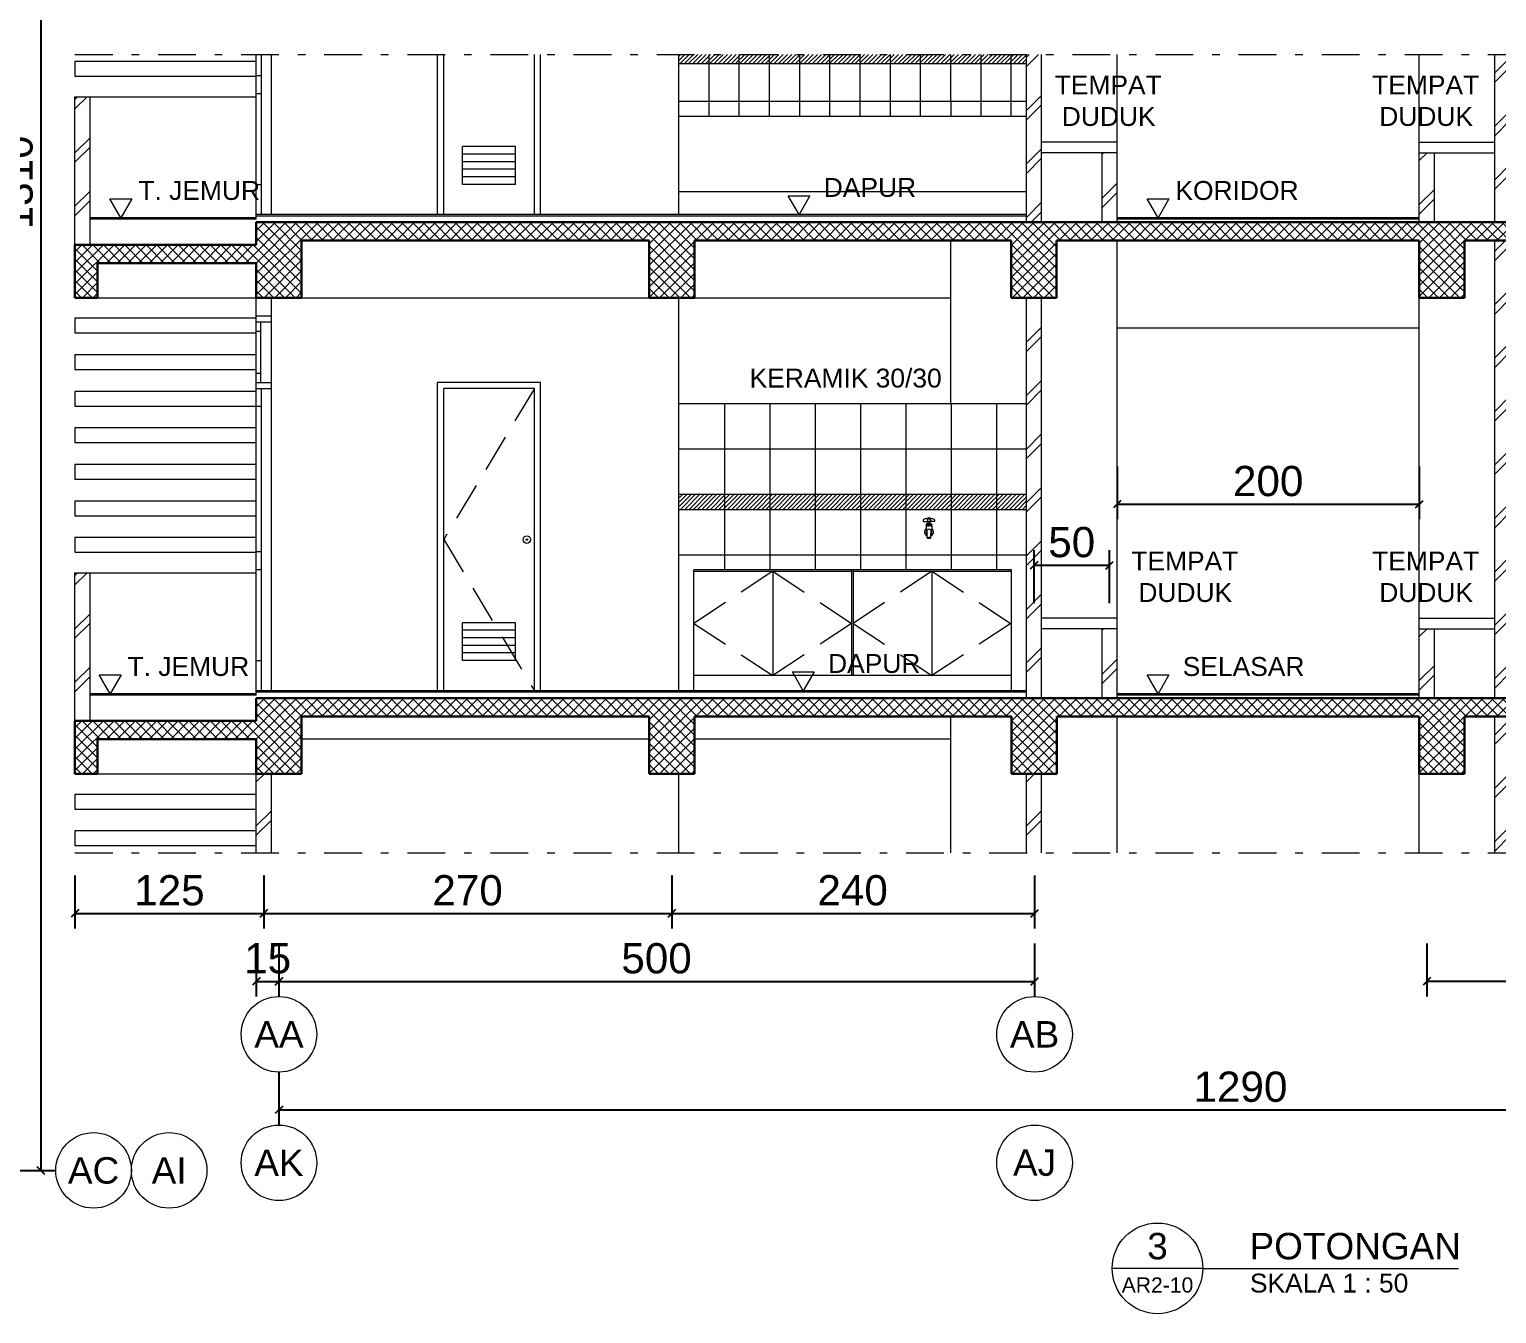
# Model space of a CAD drawing. Header units: millimetres. Extents: x -10 to 1564, y -8 to 383.
# Drawn here: x 8.04 to 27.46, y 42.35 to 59.35 of the extents above; entities that cross this region are included whole.
import ezdxf
from ezdxf.enums import TextEntityAlignment as Align

# ---------------------------------------------------------------- set-up
doc = ezdxf.new("R2010")
doc.units = ezdxf.units.MM
doc.header["$MEASUREMENT"] = 0
doc.linetypes.add('DASHDOT', pattern=[1, 0.5, -0.25, 0, -0.25])
doc.linetypes.add('HIDDEN', pattern=[0.375, 0.25, -0.125])
doc.layers.get('0').update_dxf_attribs({"lineweight": 5})
for name, color, linetype, lineweight in [('ars', 11, 'Continuous', 0), ('ars @ 1', 11, 'Continuous', 0), ('BLK', 1, 'Continuous', 30), ('KUSEN', 6, 'Continuous', 15), ('LAN', 7, 'Continuous', 9), ('not', 7, 'Continuous', 20), ('tem', 5, 'Continuous', 20), ('U', 6, 'Continuous', 20)]:
    doc.layers.add(name, color=color, linetype=linetype, lineweight=lineweight)
doc.styles.add('S', font='SIMPLEX', dxfattribs={"width": 1.1})
doc.styles.get("Standard").update_dxf_attribs({"font": 'arial.ttf'})
doc.dimstyles.new('SK-50', dxfattribs={"dimscale": 0, "dimtxt": 0.4, "dimasz": 0.1, "dimexe": 0.2, "dimexo": 0, "dimgap": 0.1, "dimtad": 1, "dimdec": 0, "dimlfac": 50, "dimzin": 0, "dimdsep": 46, "dimtxsty": 'Standard', "dimblk": 'OBLIQUE', "dimcen": 0.09, "dimclrd": 256, "dimclre": 256, "dimclrt": 256, "dimadec": 0, "dimazin": 0, "dimtfac": 1, "dimtdec": 0, "dimtofl": 0, "dimtmove": 0, "dimatfit": 3, "dimldrblk": 'OBLIQUE', "dimfxl": 0, "dimtolj": 1, "dimtzin": 0, "dimarcsym": 0})

# ---------------------------------------------------------------- blocks, each defined once
blk = doc.blocks.new('Ndtpd')
blk.add_line((0.747, 0), (-0.747, 0))
blk.add_circle((0, 0), 0.747)
at = {"color": 10, "style": 'S', "width": 1.1, "flags": 4}
blk.add_attdef('NO', text='', height=0.5, dxfattribs=at).set_placement((0, 0.148), align=Align.CENTER)
blk.add_attdef('NDTPD', (1.516, 0.148), '', height=0.5, dxfattribs=at)
at = {"color": 5, "style": 'S', "width": 1.1, "flags": 4}
blk.add_attdef('NOLBR', text='', height=0.3, dxfattribs=at).set_placement((0, -0.398), align=Align.CENTER)
blk.add_attdef('SKALA', (1.523, -0.398), '', height=0.3, dxfattribs=at)
blk = doc.blocks.new('_Oblique')
at = {"color": 0, "linetype": 'ByBlock', "lineweight": -2}
blk.add_line((-0.5, -0.5), (0.5, 0.5), dxfattribs=at)
blk = doc.blocks.new('*D166')
at = {"layer": 'Defpoints', "color": 0}
for p in [(11.341, 47.249), (21.341, 47.249), (21.341, 46.749)]:
    blk.add_point(p, dxfattribs=at)
at = {"layer": 'U', "lineweight": -2}
for p, q in [((11.341, 47.249), (11.341, 46.549)), ((21.341, 47.249), (21.341, 46.549)), ((11.341, 46.749), (21.341, 46.749))]:
    blk.add_line(p, q, dxfattribs=at)
at = {"layer": 'U', "lineweight": -2, "xscale": 0.1, "yscale": 0.1, "zscale": 0.1, "rotation": 180}
blk.add_blockref('_Oblique', (11.341, 46.749), dxfattribs=at)
at = {"layer": 'U', "lineweight": -2, "xscale": 0.1, "yscale": 0.1, "zscale": 0.1}
blk.add_blockref('_Oblique', (21.341, 46.749), dxfattribs=at)
at = {"layer": 'U', "insert": (16.338, 47.053), "char_height": 0.4, "attachment_point": 5}
blk.add_mtext('\\A1;500', dxfattribs=at)
blk = doc.blocks.new('*D167')
at = {"layer": 'Defpoints', "color": 0}
for p in [(16.541, 48.149), (21.341, 48.149), (21.341, 47.649)]:
    blk.add_point(p, dxfattribs=at)
at = {"layer": 'U', "lineweight": -2}
for p, q in [((16.541, 48.149), (16.541, 47.449)), ((21.341, 48.149), (21.341, 47.449)), ((16.541, 47.649), (21.341, 47.649))]:
    blk.add_line(p, q, dxfattribs=at)
at = {"layer": 'U', "lineweight": -2, "xscale": 0.1, "yscale": 0.1, "zscale": 0.1, "rotation": 180}
blk.add_blockref('_Oblique', (16.541, 47.649), dxfattribs=at)
at = {"layer": 'U', "lineweight": -2, "xscale": 0.1, "yscale": 0.1, "zscale": 0.1}
blk.add_blockref('_Oblique', (21.341, 47.649), dxfattribs=at)
at = {"layer": 'U', "insert": (18.933, 47.953), "char_height": 0.4, "attachment_point": 5}
blk.add_mtext('\\A1;240', dxfattribs=at)
blk = doc.blocks.new('*D168')
at = {"layer": 'Defpoints', "color": 0}
for p in [(22.333, 52.257), (21.334, 51.757), (22.333, 51.757)]:
    blk.add_point(p, dxfattribs=at)
at = {"layer": 'U', "lineweight": -2}
for p, q in [((21.334, 51.757), (21.334, 52.457)), ((22.333, 51.757), (22.333, 52.457)), ((21.334, 52.257), (22.333, 52.257))]:
    blk.add_line(p, q, dxfattribs=at)
at = {"layer": 'U', "lineweight": -2, "xscale": 0.1, "yscale": 0.1, "zscale": 0.1, "rotation": 180}
blk.add_blockref('_Oblique', (21.334, 52.257), dxfattribs=at)
at = {"layer": 'U', "lineweight": -2, "xscale": 0.1, "yscale": 0.1, "zscale": 0.1}
blk.add_blockref('_Oblique', (22.333, 52.257), dxfattribs=at)
at = {"layer": 'U', "insert": (21.833, 52.561), "char_height": 0.4, "attachment_point": 5}
blk.add_mtext('\\A1;50', dxfattribs=at)
blk = doc.blocks.new('*D169')
at = {"layer": 'Defpoints', "color": 0}
for p in [(11.141, 48.149), (16.541, 48.149), (16.541, 47.649)]:
    blk.add_point(p, dxfattribs=at)
at = {"layer": 'U', "lineweight": -2}
for p, q in [((11.141, 48.149), (11.141, 47.449)), ((16.541, 48.149), (16.541, 47.449)), ((11.141, 47.649), (16.541, 47.649))]:
    blk.add_line(p, q, dxfattribs=at)
at = {"layer": 'U', "lineweight": -2, "xscale": 0.1, "yscale": 0.1, "zscale": 0.1, "rotation": 180}
blk.add_blockref('_Oblique', (11.141, 47.649), dxfattribs=at)
at = {"layer": 'U', "lineweight": -2, "xscale": 0.1, "yscale": 0.1, "zscale": 0.1}
blk.add_blockref('_Oblique', (16.541, 47.649), dxfattribs=at)
at = {"layer": 'U', "insert": (13.837, 47.953), "char_height": 0.4, "attachment_point": 5}
blk.add_mtext('\\A1;270', dxfattribs=at)
blk = doc.blocks.new('*D170')
at = {"layer": 'Defpoints', "color": 0}
for p in [(8.641, 48.149), (11.141, 48.149), (11.141, 47.649)]:
    blk.add_point(p, dxfattribs=at)
at = {"layer": 'U', "lineweight": -2}
for p, q in [((8.641, 48.149), (8.641, 47.449)), ((11.141, 48.149), (11.141, 47.449)), ((8.641, 47.649), (11.141, 47.649))]:
    blk.add_line(p, q, dxfattribs=at)
at = {"layer": 'U', "lineweight": -2, "xscale": 0.1, "yscale": 0.1, "zscale": 0.1, "rotation": 180}
blk.add_blockref('_Oblique', (8.641, 47.649), dxfattribs=at)
at = {"layer": 'U', "lineweight": -2, "xscale": 0.1, "yscale": 0.1, "zscale": 0.1}
blk.add_blockref('_Oblique', (11.141, 47.649), dxfattribs=at)
at = {"layer": 'U', "insert": (9.891, 47.953), "char_height": 0.4, "attachment_point": 5}
blk.add_mtext('\\A1;125', dxfattribs=at)
blk = doc.blocks.new('*D171')
at = {"layer": 'Defpoints', "color": 0}
for p in [(11.041, 47.249), (11.341, 47.249), (11.341, 46.749)]:
    blk.add_point(p, dxfattribs=at)
at = {"layer": 'U', "lineweight": -2}
for p, q in [((11.041, 47.249), (11.041, 46.549)), ((11.341, 47.249), (11.341, 46.549)), ((11.041, 46.749), (11.341, 46.749))]:
    blk.add_line(p, q, dxfattribs=at)
at = {"layer": 'U', "lineweight": -2, "xscale": 0.1, "yscale": 0.1, "zscale": 0.1, "rotation": 180}
blk.add_blockref('_Oblique', (11.041, 46.749), dxfattribs=at)
at = {"layer": 'U', "lineweight": -2, "xscale": 0.1, "yscale": 0.1, "zscale": 0.1}
blk.add_blockref('_Oblique', (11.341, 46.749), dxfattribs=at)
at = {"layer": 'U', "insert": (11.191, 47.053), "char_height": 0.4, "attachment_point": 5}
blk.add_mtext('\\A1;15', dxfattribs=at)
blk = doc.blocks.new('PEIL')
blk.add_lwpolyline([(-0.188, 0.325), (0.188, 0.325), (0, 0)], close=True)
at = {"style": 'S', "width": 1.1, "flags": 4}
blk.add_attdef('CAT', (0.265, 0.036), '', height=0.2, dxfattribs=at)
blk = doc.blocks.new('*D208')
at = {"layer": 'Defpoints', "color": 0}
for p in [(26.533, 47.249), (37.533, 47.249), (26.533, 46.749)]:
    blk.add_point(p, dxfattribs=at)
at = {"layer": 'U', "lineweight": -2}
for p, q in [((26.533, 47.249), (26.533, 46.549)), ((37.533, 47.249), (37.533, 46.549)), ((37.533, 46.749), (26.533, 46.749))]:
    blk.add_line(p, q, dxfattribs=at)
at = {"layer": 'U', "lineweight": -2, "xscale": 0.1, "yscale": 0.1, "zscale": 0.1, "rotation": 180}
blk.add_blockref('_Oblique', (26.533, 46.749), dxfattribs=at)
at = {"layer": 'U', "lineweight": -2, "xscale": 0.1, "yscale": 0.1, "zscale": 0.1}
blk.add_blockref('_Oblique', (37.533, 46.749), dxfattribs=at)
at = {"layer": 'U', "insert": (32.033, 47.053), "char_height": 0.4, "attachment_point": 5}
blk.add_mtext('\\A1;550', dxfattribs=at)
blk = doc.blocks.new('NAV')
blk.add_circle((0, -0.4), 0.4)
at = {"style": 'S', "width": 0.75, "flags": 4}
blk.add_attdef('AV', text='', height=0.3, dxfattribs=at).set_placement((0, -0.4), align=Align.MIDDLE)
blk = doc.blocks.new('*D213')
at = {"layer": 'Defpoints', "color": 0}
for p in [(11.341, 45.549), (37.533, 45.549), (37.533, 45.049)]:
    blk.add_point(p, dxfattribs=at)
at = {"layer": 'U', "lineweight": -2}
for p, q in [((11.341, 45.549), (11.341, 44.849)), ((37.533, 45.549), (37.533, 44.849)), ((11.341, 45.049), (37.533, 45.049))]:
    blk.add_line(p, q, dxfattribs=at)
at = {"layer": 'U', "lineweight": -2, "xscale": 0.1, "yscale": 0.1, "zscale": 0.1, "rotation": 180}
blk.add_blockref('_Oblique', (11.341, 45.049), dxfattribs=at)
at = {"layer": 'U', "lineweight": -2, "xscale": 0.1, "yscale": 0.1, "zscale": 0.1}
blk.add_blockref('_Oblique', (37.533, 45.049), dxfattribs=at)
at = {"layer": 'U', "insert": (24.066, 45.353), "char_height": 0.4, "attachment_point": 5}
blk.add_mtext('\\A1;1290', dxfattribs=at)
blk = doc.blocks.new('*D214')
at = {"layer": 'Defpoints', "color": 0}
for p in [(7.687, 70.45), (7.687, 44.248), (8.187, 44.248)]:
    blk.add_point(p, dxfattribs=at)
at = {"layer": 'U', "lineweight": -2}
for p, q in [((7.687, 70.45), (8.387, 70.45)), ((8.187, 70.45), (8.187, 44.248)), ((7.687, 44.248), (8.387, 44.248))]:
    blk.add_line(p, q, dxfattribs=at)
at = {"layer": 'U', "lineweight": -2, "xscale": 0.1, "yscale": 0.1, "zscale": 0.1}
for p, rotation in [((8.187, 70.45), 90), ((8.187, 44.248), 270)]:
    blk.add_blockref('_Oblique', p, dxfattribs=dict(at, rotation=rotation))
at = {"layer": 'U', "insert": (7.883, 57.324), "char_height": 0.4, "attachment_point": 5, "rotation": 90}
blk.add_mtext('\\A1;1310', dxfattribs=at)
blk = doc.blocks.new('*D223')
at = {"layer": 'Defpoints', "color": 0}
for p in [(22.434, 53.565), (26.433, 53.565), (26.433, 53.065)]:
    blk.add_point(p, dxfattribs=at)
at = {"layer": 'U', "lineweight": -2}
for p, q in [((22.434, 53.565), (22.434, 52.865)), ((26.433, 53.565), (26.433, 52.865)), ((22.434, 53.065), (26.433, 53.065))]:
    blk.add_line(p, q, dxfattribs=at)
at = {"layer": 'U', "lineweight": -2, "xscale": 0.1, "yscale": 0.1, "zscale": 0.1, "rotation": 180}
blk.add_blockref('_Oblique', (22.434, 53.065), dxfattribs=at)
at = {"layer": 'U', "lineweight": -2, "xscale": 0.1, "yscale": 0.1, "zscale": 0.1}
blk.add_blockref('_Oblique', (26.433, 53.065), dxfattribs=at)
at = {"layer": 'U', "insert": (24.433, 53.369), "char_height": 0.4, "attachment_point": 5}
blk.add_mtext('\\A1;200', dxfattribs=at)
blk = doc.blocks.new('KRAN DPN')
for p, q in [((-0.0255, 0.044), (0, 0.044)), ((-0.012, 0.0236), (-0.012, 0.0058)), ((-0.012, 0.0236), (0, 0.0236)), ((-0.005, 0.0356), (-0.0116, 0.0311)), ((-0.0069, 0.0496), (-0.0069, 0.044)), ((-0.0068, 0.056), (-0.0068, 0.0577)), ((-0.005, 0.0356), (0, 0.0356)), ((-0.0044, 0.044), (-0.0044, 0.0357)), ((-0.0044, 0.0436), (-0.0044, 0.0357)), ((0, 0.0556), (-0.0009, 0.0556)), ((0, 0.0556), (0.0009, 0.0556)), ((0.0255, 0.044), (0, 0.044)), ((0.005, 0.0356), (0, 0.0356)), ((0.012, 0.0236), (0, 0.0236)), ((0.0044, 0.044), (0.0044, 0.0357)), ((0.005, 0.0356), (0.0116, 0.0311)), ((0.0068, 0.056), (0.0068, 0.0577)), ((0.0069, 0.0496), (0.0069, 0.044)), ((0.012, 0.0236), (0.012, 0.0058)), ((-0.0084, -0.0295), (-0.0084, -0.0107)), ((0.0084, -0.0295), (0.0084, -0.0107))]:
    blk.add_line(p, q)
for points in [[(-0.0093, 0.0249, -0.135076), (-0.01, 0.0251, -0.106889), (-0.0107, 0.0258, -0.081996), (-0.0112, 0.0268, -0.070252), (-0.0114, 0.0281, -0.070252), (-0.0112, 0.0295, -0.081996), (-0.0107, 0.0305, -0.106889), (-0.01, 0.0312, -0.135076), (-0.0093, 0.0314, -0.135076), (-0.0086, 0.0312, -0.106889), (-0.0078, 0.0305, -0.081996), (-0.0073, 0.0295, -0.070252), (-0.0071, 0.0281, -0.070252), (-0.0073, 0.0268, -0.081996), (-0.0078, 0.0258, -0.106889), (-0.0086, 0.0251, -0.135076)], [(0.0093, 0.0249, 0.135076), (0.01, 0.0251, 0.106889), (0.0107, 0.0258, 0.081996), (0.0112, 0.0268, 0.070252), (0.0114, 0.0281, 0.070252), (0.0112, 0.0295, 0.081996), (0.0107, 0.0305, 0.106889), (0.01, 0.0312, 0.135076), (0.0093, 0.0314, 0.135076), (0.0086, 0.0312, 0.106889), (0.0078, 0.0305, 0.081996), (0.0073, 0.0295, 0.070252), (0.0071, 0.0281, 0.070252), (0.0073, 0.0268, 0.081996), (0.0078, 0.0258, 0.106889), (0.0086, 0.0251, 0.135076)], [(-0.0084, -0.0295, 0.335448), (-0.0082, -0.0298, 0.039851), (-0.0059, -0.0302, 0.01707), (-0.0035, -0.0304, 0.012148), (0, -0.0305, 0.012148), (0.0035, -0.0304, 0.01707), (0.0059, -0.0302, 0.039851), (0.0082, -0.0298, 0.335448), (0.0084, -0.0295, 0.335448), (0.0082, -0.0293, 0.039851), (0.0059, -0.0288, 0.01707), (0.0035, -0.0286, 0.012148), (0, -0.0285, 0.012148), (-0.0035, -0.0286, 0.01707), (-0.0059, -0.0288, 0.039851), (-0.0082, -0.0293, 0.335448)]]:
    blk.add_lwpolyline(points, format="xyb", close=True)
for points in [[(0, 0.0252, -0.069918), (-0.002, 0.0255, -0.08174), (-0.0035, 0.0262, -0.106925), (-0.0045, 0.0273, -0.135638), (-0.0048, 0.0284, -0.135638), (-0.0045, 0.0295, -0.106925), (-0.0035, 0.0306, -0.08174), (-0.002, 0.0313, -0.069918), (0, 0.0316, -0.069918)], [(0, 0.0252, 0.069918), (0.002, 0.0255, 0.08174), (0.0035, 0.0262, 0.106925), (0.0045, 0.0273, 0.135638), (0.0048, 0.0284, 0.135638), (0.0045, 0.0295, 0.106925), (0.0035, 0.0306, 0.08174), (0.002, 0.0313, 0.069918), (0, 0.0316, 0.069918)]]:
    blk.add_lwpolyline(points, format="xyb")
for centre, radius, start, end in [((-0.0178, 0.0468), 0.0082, 86.02104, 200.2935), ((-0.0006, -0.0034), 0.0192, 126.52749, 246.031), ((-0.0014, -0.0518), 0.1079, 89.27318, 98.43662), ((-0.0086, 0.0266), 0.0054, 124.3, 175.21855), ((-0.0086, 0.0278), 0.0054, 188.1598, 231.4655), ((0.0126, -0.002), 0.0258, 162.54633, 215.45523), ((0.0072, -0.0035), 0.0172, 149.73554, 204.84769), ((0, 0), 0.00923, 33.98684, 146.01316), ((-0.0009, 0.0496), 0.006, 90, 180), ((0.0002, 0.0318), 0.0269, 90.41615, 105.0874), ((-0.0002, 0.0318), 0.0269, 74.9126, 89.58385), ((0.0014, -0.0518), 0.1079, 81.56338, 90.72682), ((0.0009, 0.0496), 0.006, 0, 90), ((-0.0072, -0.0035), 0.0172, 335.15231, 30.26446), ((0.0006, -0.0034), 0.0192, 293.969, 53.47251), ((-0.0126, -0.002), 0.0258, 324.54477, 17.45367), ((0.0086, 0.0266), 0.0054, 4.78145, 55.7), ((0.0086, 0.0278), 0.0054, 308.5345, 351.8402), ((0.0178, 0.0468), 0.0082, 339.7065, 93.97896)]:
    blk.add_arc(centre, radius, start, end)

msp = doc.modelspace()

# ---------------------------------------------------------------- hatches: boundary and pattern name
at = {"layer": 'ars', "linetype": 'ByBlock'}
h = msp.add_hatch(dxfattribs=at)
h.set_pattern_fill('_USER', color=256, scale=0.04, angle=45, pattern_type=0)
h.set_pattern_definition([(45, (-61.297312, 42.49696), (-0.028284271, 0.028284271), [])])
h.paths.add_polyline_path([(21.234, 59.017), (16.633, 59.017), (16.633, 58.897), (21.234, 58.897)])
at = {"layer": 'ars'}
h = msp.add_hatch(dxfattribs=at)
h.set_pattern_fill('_USER', color=256, scale=0.1, angle=45, double=1, pattern_type=0)
h.set_pattern_definition([(45, (-0.74128, 50.84065), (-0.07071068, 0.07071068), []), (135, (-0.74128, 50.84065), (-0.07071068, -0.07071068), [])])
h.paths.add_polyline_path([(11.041, 56.257), (11.041, 55.797), (11.641, 55.797), (11.641, 56.557), (16.241, 56.557), (16.241, 55.797), (16.841, 55.797), (16.841, 56.557), (21.034, 56.557), (21.034, 55.797), (21.634, 55.797), (21.634, 56.557), (26.433, 56.557), (26.433, 55.797), (27.033, 55.797), (27.033, 56.557), (32.033, 56.557), (32.033, 55.797), (32.633, 55.797), (32.633, 56.557), (37.233, 56.557), (37.233, 55.797), (37.833, 55.797), (37.833, 56.257), (39.933, 56.257), (39.933, 55.797), (40.233, 55.797), (40.233, 56.497), (37.833, 56.497), (37.833, 56.797), (11.041, 56.797), (11.041, 56.497), (8.641, 56.497), (8.641, 55.797), (8.941, 55.797), (8.941, 56.257)])
at = {"layer": 'ars', "linetype": 'ByBlock'}
h = msp.add_hatch(dxfattribs=at)
h.set_pattern_fill('_USER', color=256, scale=0.04, angle=45, pattern_type=0)
h.set_pattern_definition([(45, (-60.556034, 36.59696), (-0.028284271, 0.028284271), [])])
h.paths.add_polyline_path([(16.642, 52.997), (21.235, 52.997), (21.235, 53.197), (16.642, 53.197)])
at = {"layer": 'ars'}
h = msp.add_hatch(dxfattribs=at)
h.set_pattern_fill('_USER', color=256, scale=0.1, angle=45, double=1, pattern_type=0)
h.set_pattern_definition([(45, (-0.74128, 44.54065), (-0.07071068, 0.07071068), []), (135, (-0.74128, 44.54065), (-0.07071068, -0.07071068), [])])
h.paths.add_polyline_path([(11.041, 49.957), (11.041, 49.497), (11.641, 49.497), (11.641, 50.257), (16.241, 50.257), (16.241, 49.497), (16.841, 49.497), (16.841, 50.257), (21.034, 50.257), (21.034, 49.497), (21.634, 49.497), (21.634, 50.257), (26.433, 50.257), (26.433, 49.497), (27.033, 49.497), (27.033, 50.257), (32.033, 50.257), (32.033, 49.497), (32.633, 49.497), (32.633, 50.257), (37.233, 50.257), (37.233, 49.497), (37.833, 49.497), (37.833, 49.957), (39.933, 49.957), (39.933, 49.497), (40.233, 49.497), (40.233, 50.197), (37.833, 50.197), (37.833, 50.497), (11.041, 50.497), (11.041, 50.197), (8.641, 50.197), (8.641, 49.497), (8.941, 49.497), (8.941, 49.957)])
at = {"layer": 'ars @ 1'}
h = msp.add_hatch(dxfattribs=at)
h.set_pattern_fill('TEMBOK', color=256, scale=0.5, style=0, double=1)
h.set_pattern_definition([(45, (21.33366, 37.8691), (-0.353553, 0.353553), []), (45, (21.45866, 37.8691), (-0.353553, 0.353553), [])])
h.paths.add_polyline_path([(21.434, 56.797), (21.234, 56.797), (21.234, 59.017), (21.434, 59.017)])
h = msp.add_hatch(dxfattribs=at)
h.set_pattern_fill('TEMBOK', color=256, scale=0.5, style=0, double=1)
h.set_pattern_definition([(45, (22.08365, 37.8691), (-0.353553, 0.353553), []), (45, (22.20865, 37.8691), (-0.353553, 0.353553), [])])
h.paths.add_polyline_path([(27.432, 56.797), (27.632, 56.797), (27.632, 59.017), (27.432, 59.017)])
h = msp.add_hatch(dxfattribs=at)
h.set_pattern_fill('TEMBOK', color=256, scale=0.5, style=0, double=1)
h.set_pattern_definition([(45, (8.7414, 37.3094), (-0.353553, 0.353553), []), (45, (8.8664, 37.3094), (-0.353553, 0.353553), [])])
h.paths.add_polyline_path([(8.841, 56.497), (8.641, 56.497), (8.641, 58.457), (8.841, 58.457)])
h = msp.add_hatch(dxfattribs=at)
h.set_pattern_fill('TEMBOK', color=256, scale=0.5, style=0, double=1)
h.set_pattern_definition([(45, (22.33366, 36.7094), (-0.353553, 0.353553), []), (45, (22.45866, 36.7094), (-0.353553, 0.353553), [])])
h.paths.add_polyline_path([(22.434, 56.797), (22.234, 56.797), (22.234, 57.717), (22.434, 57.717)])
h = msp.add_hatch(dxfattribs=at)
h.set_pattern_fill('TEMBOK', color=256, scale=0.5, style=0, double=1)
h.set_pattern_definition([(45, (23.0827, 36.7094), (-0.353553, 0.353553), []), (45, (23.2077, 36.7094), (-0.353553, 0.353553), [])])
h.paths.add_polyline_path([(26.433, 56.797), (26.633, 56.797), (26.633, 57.717), (26.433, 57.717)])
h = msp.add_hatch(dxfattribs=at)
h.set_pattern_fill('TEMBOK', color=256, scale=0.5, style=0, double=1)
h.set_pattern_definition([(45, (22.08365, 35.5094), (-0.353553, 0.353553), []), (45, (22.20865, 35.5094), (-0.353553, 0.353553), [])])
h.paths.add_polyline_path([(27.432, 50.497), (27.632, 50.497), (27.632, 56.557), (27.432, 56.557)])
h = msp.add_hatch(dxfattribs=at)
h.set_pattern_fill('TEMBOK', color=256, scale=0.5, style=0, double=1)
h.set_pattern_definition([(45, (21.33366, 35.5094), (-0.353553, 0.353553), []), (45, (21.45866, 35.5094), (-0.353553, 0.353553), [])])
h.paths.add_polyline_path([(21.434, 55.797), (21.234, 55.797), (21.234, 50.497), (21.434, 50.497)])
h = msp.add_hatch(dxfattribs=at)
h.set_pattern_fill('TEMBOK', color=256, scale=0.5, style=0, double=1)
h.set_pattern_definition([(45, (8.7414, 31.0094), (-0.353553, 0.353553), []), (45, (8.8664, 31.0094), (-0.353553, 0.353553), [])])
h.paths.add_polyline_path([(8.841, 50.197), (8.641, 50.197), (8.641, 52.157), (8.841, 52.157)])
h = msp.add_hatch(dxfattribs=at)
h.set_pattern_fill('TEMBOK', color=256, scale=0.5, style=0, double=1)
h.set_pattern_definition([(45, (22.33366, 30.4094), (-0.353553, 0.353553), []), (45, (22.45866, 30.4094), (-0.353553, 0.353553), [])])
h.paths.add_polyline_path([(22.434, 50.497), (22.234, 50.497), (22.234, 51.417), (22.434, 51.417)])
h = msp.add_hatch(dxfattribs=at)
h.set_pattern_fill('TEMBOK', color=256, scale=0.5, style=0, double=1)
h.set_pattern_definition([(45, (23.0827, 30.4094), (-0.353553, 0.353553), []), (45, (23.2077, 30.4094), (-0.353553, 0.353553), [])])
h.paths.add_polyline_path([(26.433, 50.497), (26.633, 50.497), (26.633, 51.417), (26.433, 51.417)])
h = msp.add_hatch(dxfattribs=at)
h.set_pattern_fill('TEMBOK', color=256, scale=0.5, style=0, double=1)
h.set_pattern_definition([(45, (22.08365, 29.1094), (-0.353553, 0.353553), []), (45, (22.20865, 29.1094), (-0.353553, 0.353553), [])])
h.paths.add_polyline_path([(27.432, 48.449), (27.632, 48.449), (27.632, 50.257), (27.432, 50.257)])
h = msp.add_hatch(dxfattribs=at)
h.set_pattern_fill('TEMBOK', color=256, scale=0.5, style=0, double=1)
h.set_pattern_definition([(45, (11.1414, 29.1094), (-0.353553, 0.353553), []), (45, (11.2664, 29.1094), (-0.353553, 0.353553), [])])
h.paths.add_polyline_path([(11.241, 49.497), (11.041, 49.497), (11.041, 48.449), (11.241, 48.449)])
h = msp.add_hatch(dxfattribs=at)
h.set_pattern_fill('TEMBOK', color=256, scale=0.5, style=0, double=1)
h.set_pattern_definition([(45, (21.33366, 29.1094), (-0.353553, 0.353553), []), (45, (21.45866, 29.1094), (-0.353553, 0.353553), [])])
h.paths.add_polyline_path([(21.434, 49.497), (21.234, 49.497), (21.234, 48.449), (21.434, 48.449)])

# ---------------------------------------------------------------- linework, layer by layer
at = {"layer": 'ars'}
for p, q in [((16.633, 58.897), (21.234, 58.897)), ((17.033, 58.197), (17.033, 59.017)), ((17.433, 58.197), (17.433, 59.017)), ((17.833, 58.197), (17.833, 59.017)), ((18.233, 58.197), (18.233, 59.017)), ((18.633, 58.197), (18.633, 59.017)), ((19.033, 58.197), (19.033, 59.017)), ((19.433, 58.197), (19.433, 59.017)), ((19.833, 58.197), (19.833, 59.017)), ((20.633, 58.197), (20.633, 59.017)), ((21.033, 58.197), (21.033, 59.017)), ((20.233, 58.397), (20.233, 58.197)), ((14.471, 57.797), (13.771, 57.797)), ((13.771, 57.297), (13.771, 57.797)), ((14.471, 57.697), (13.771, 57.697)), ((14.471, 57.297), (14.471, 57.797)), ((14.471, 57.597), (13.771, 57.597)), ((14.471, 57.497), (13.771, 57.497)), ((14.471, 57.397), (13.771, 57.397)), ((14.471, 57.297), (13.771, 57.297)), ((16.642, 54.397), (21.235, 54.397)), ((17.242, 52.197), (17.242, 54.397)), ((17.842, 52.197), (17.842, 54.397)), ((18.442, 52.197), (18.442, 54.397)), ((19.042, 52.197), (19.042, 54.397)), ((19.642, 52.197), (19.642, 54.397)), ((20.242, 52.197), (20.242, 54.397)), ((20.842, 52.197), (20.842, 54.397)), ((16.642, 53.797), (21.235, 53.797)), ((16.642, 53.197), (21.235, 53.197)), ((16.642, 52.997), (21.235, 52.997)), ((14.471, 51.497), (13.771, 51.497)), ((13.771, 50.997), (13.771, 51.497)), ((14.471, 50.997), (14.471, 51.497)), ((14.471, 51.397), (13.771, 51.397)), ((14.471, 51.297), (13.771, 51.297)), ((14.471, 51.197), (13.771, 51.197)), ((14.471, 51.097), (13.771, 51.097)), ((14.471, 50.997), (13.771, 50.997))]:
    msp.add_line(p, q, dxfattribs=at)
at = {"layer": 'ars', "linetype": 'HIDDEN', "ltscale": 2}
for p, q in [((14.721, 54.597), (13.521, 52.597)), ((13.521, 52.597), (14.721, 50.597)), ((17.876, 52.177), (16.833, 51.487)), ((17.876, 52.177), (18.919, 51.487)), ((19.982, 52.177), (18.939, 51.487)), ((19.982, 52.177), (21.025, 51.487)), ((16.833, 51.487), (17.876, 50.797)), ((18.919, 51.487), (17.876, 50.797)), ((18.939, 51.487), (19.982, 50.797)), ((21.025, 51.487), (19.982, 50.797))]:
    msp.add_line(p, q, dxfattribs=at)
at = {"layer": 'ars', "linetype": 'ByBlock'}
for points in [[(11.041, 58.923), (8.641, 58.923), (8.641, 58.729), (11.041, 58.729)], [(11.041, 55.525), (8.641, 55.525), (8.641, 55.331), (11.041, 55.331)], [(11.041, 55.041), (8.641, 55.041), (8.641, 54.848), (11.041, 54.848)], [(11.041, 54.558), (8.641, 54.558), (8.641, 54.364), (11.041, 54.364)], [(11.041, 54.074), (8.641, 54.074), (8.641, 53.88), (11.041, 53.88)], [(11.041, 53.59), (8.641, 53.59), (8.641, 53.396), (11.041, 53.396)], [(11.041, 53.106), (8.641, 53.106), (8.641, 52.913), (11.041, 52.913)], [(11.041, 52.623), (8.641, 52.623), (8.641, 52.429), (11.041, 52.429)], [(11.041, 49.225), (8.641, 49.225), (8.641, 49.031), (11.041, 49.031)], [(11.041, 48.741), (8.641, 48.741), (8.641, 48.548), (11.041, 48.548)]]:
    msp.add_lwpolyline(points, dxfattribs=at)
at = {"layer": 'BLK'}
for p, q in [((11.041, 56.797), (37.833, 56.797)), ((11.041, 56.497), (11.041, 56.797)), ((16.241, 56.557), (11.641, 56.557)), ((11.641, 56.557), (11.641, 55.797)), ((16.241, 55.797), (16.241, 56.557)), ((21.033, 56.557), (16.841, 56.557)), ((16.841, 56.557), (16.841, 55.797)), ((21.033, 55.797), (21.033, 56.557)), ((26.433, 56.557), (21.633, 56.557)), ((21.633, 56.557), (21.633, 55.797)), ((26.433, 56.557), (26.433, 55.797)), ((27.033, 55.797), (27.033, 56.557)), ((27.033, 56.557), (32.033, 56.557)), ((8.641, 55.797), (8.641, 56.497)), ((11.041, 56.497), (8.641, 56.497)), ((8.941, 55.797), (8.941, 56.257)), ((11.041, 56.257), (8.941, 56.257)), ((11.041, 55.797), (11.041, 56.257)), ((8.941, 55.797), (8.641, 55.797)), ((8.941, 55.797), (8.641, 55.797)), ((11.641, 55.797), (11.041, 55.797)), ((16.841, 55.797), (16.241, 55.797)), ((21.633, 55.797), (21.033, 55.797)), ((26.433, 55.797), (27.033, 55.797)), ((11.041, 50.497), (37.833, 50.497)), ((11.041, 50.197), (11.041, 50.497)), ((8.641, 49.497), (8.641, 50.197)), ((11.041, 50.197), (8.641, 50.197)), ((11.641, 50.257), (11.641, 49.497)), ((16.241, 50.257), (11.641, 50.257)), ((16.241, 49.497), (16.241, 50.257)), ((21.034, 50.257), (16.841, 50.257)), ((16.841, 50.257), (16.841, 49.497)), ((21.034, 49.497), (21.034, 50.257)), ((26.433, 50.257), (21.634, 50.257)), ((21.634, 50.257), (21.634, 49.497)), ((26.433, 50.257), (26.433, 49.497)), ((27.033, 49.497), (27.033, 50.257)), ((27.033, 50.257), (32.033, 50.257)), ((8.941, 49.497), (8.941, 49.957)), ((11.041, 49.957), (8.941, 49.957)), ((11.041, 49.497), (11.041, 49.957)), ((8.941, 49.497), (8.641, 49.497)), ((11.641, 49.497), (11.041, 49.497)), ((16.841, 49.497), (16.241, 49.497)), ((21.634, 49.497), (21.034, 49.497)), ((26.433, 49.497), (27.033, 49.497))]:
    msp.add_line(p, q, dxfattribs=at)
at = {"layer": 'KUSEN'}
for p, q in [((11.041, 56.897), (11.041, 59.017)), ((11.111, 56.897), (11.111, 59.017)), ((11.241, 56.897), (11.241, 59.017)), ((13.441, 56.897), (13.441, 59.017)), ((13.521, 56.897), (13.521, 59.017)), ((14.721, 56.897), (14.721, 59.017)), ((14.801, 56.897), (14.801, 59.017)), ((11.041, 58.737), (11.111, 58.737)), ((11.111, 58.497), (11.041, 58.497)), ((11.041, 57.297), (11.111, 57.297)), ((11.041, 55.557), (11.241, 55.557)), ((11.041, 50.597), (11.041, 55.557)), ((11.241, 50.597), (11.241, 55.557)), ((11.041, 55.477), (11.241, 55.477)), ((11.041, 55.357), (11.101, 55.357)), ((11.101, 54.677), (11.101, 55.477)), ((11.041, 54.797), (11.101, 54.797)), ((11.041, 54.677), (11.241, 54.677)), ((11.041, 54.597), (11.241, 54.597)), ((11.111, 50.597), (11.111, 54.597)), ((13.441, 50.597), (13.441, 54.677)), ((14.801, 54.677), (13.441, 54.677)), ((13.521, 50.597), (13.521, 54.597)), ((14.721, 54.597), (13.521, 54.597)), ((14.721, 50.597), (14.721, 54.597)), ((14.801, 50.597), (14.801, 54.677)), ((11.111, 54.357), (11.041, 54.357)), ((11.041, 52.437), (11.111, 52.437)), ((11.111, 52.197), (11.041, 52.197)), ((11.041, 50.997), (11.111, 50.997))]:
    msp.add_line(p, q, dxfattribs=at)
at = {"layer": 'LAN'}
for p, q in [((22.434, 57.857), (22.434, 59.017)), ((26.433, 57.857), (26.433, 59.017)), ((8.841, 58.457), (11.041, 58.457)), ((16.633, 58.397), (21.234, 58.397)), ((21.234, 58.197), (16.633, 58.197)), ((21.234, 57.197), (16.633, 57.197)), ((11.041, 56.857), (8.841, 56.857)), ((11.041, 56.837), (8.841, 56.837)), ((11.041, 56.837), (11.041, 56.897)), ((21.234, 56.897), (11.041, 56.897)), ((21.234, 56.877), (11.041, 56.877)), ((26.433, 56.857), (22.434, 56.857)), ((26.433, 56.837), (22.434, 56.837)), ((22.434, 51.557), (22.434, 56.557)), ((8.941, 55.797), (11.041, 55.797)), ((26.433, 51.557), (26.433, 55.797)), ((8.841, 52.157), (11.041, 52.157)), ((16.833, 52.177), (18.919, 52.177)), ((17.876, 52.177), (17.876, 50.797)), ((18.919, 52.197), (18.919, 50.797)), ((18.939, 52.197), (18.939, 50.797)), ((18.948, 52.177), (21.034, 52.177)), ((19.982, 52.177), (19.982, 50.797)), ((21.034, 50.797), (16.833, 50.797)), ((11.041, 50.557), (8.841, 50.557)), ((11.041, 50.537), (8.841, 50.537)), ((21.234, 50.597), (11.041, 50.597)), ((11.041, 50.537), (11.041, 50.597)), ((21.234, 50.577), (11.041, 50.577)), ((26.433, 50.557), (22.434, 50.557)), ((26.433, 50.537), (22.434, 50.537)), ((22.433, 48.449), (22.433, 50.257)), ((8.941, 49.497), (11.041, 49.497)), ((26.433, 48.449), (26.433, 49.497))]:
    msp.add_line(p, q, dxfattribs=at)
at = {"layer": 'LAN', "linetype": 'DASHDOT'}
for points in [[(8.641, 59.017), (40.233, 59.017)], [(8.641, 48.449), (40.233, 48.449)]]:
    msp.add_lwpolyline(points, dxfattribs=at)
at = {"layer": 'LAN'}
msp.add_circle((14.621, 52.597), 0.05, dxfattribs=at)
at = {"layer": 'not'}
msp.add_line((23.568, 42.952), (26.951, 42.952), dxfattribs=at)
msp.add_circle((14.621, 52.597), 0.01, dxfattribs=at)
at = {"layer": 'tem'}
for p, q in [((16.633, 56.897), (16.633, 59.017)), ((20.233, 58.397), (20.233, 59.017)), ((21.234, 56.797), (21.234, 59.017)), ((21.434, 56.797), (21.434, 59.017)), ((27.432, 56.797), (27.432, 59.017)), ((8.641, 56.497), (8.641, 58.457)), ((8.641, 58.457), (8.841, 58.457)), ((8.841, 56.497), (8.841, 58.457)), ((22.434, 57.857), (21.434, 57.857)), ((22.434, 57.717), (21.434, 57.717)), ((22.234, 56.797), (22.234, 57.717)), ((22.434, 56.797), (22.434, 57.857)), ((26.433, 56.797), (26.433, 57.857)), ((26.433, 57.857), (27.432, 57.857)), ((26.433, 57.717), (27.432, 57.717)), ((26.633, 56.797), (26.633, 57.717)), ((20.233, 54.397), (20.233, 56.557)), ((27.432, 50.497), (27.432, 56.557)), ((11.041, 55.557), (11.041, 55.797)), ((11.241, 55.557), (11.241, 55.797)), ((11.641, 55.797), (16.241, 55.797)), ((16.633, 50.597), (16.633, 55.797)), ((16.841, 55.797), (20.233, 55.797)), ((21.234, 50.497), (21.234, 55.797)), ((21.434, 50.497), (21.434, 55.797)), ((22.434, 55.397), (26.433, 55.397)), ((16.642, 52.397), (21.235, 52.397)), ((8.641, 50.197), (8.641, 52.157)), ((8.641, 52.157), (8.841, 52.157)), ((8.841, 50.197), (8.841, 52.157)), ((21.034, 52.197), (16.833, 52.197)), ((16.833, 50.597), (16.833, 52.197)), ((21.034, 50.597), (21.034, 52.197)), ((22.434, 51.557), (21.434, 51.557)), ((22.434, 50.497), (22.434, 51.557)), ((26.433, 50.497), (26.433, 51.557)), ((26.433, 51.557), (27.432, 51.557)), ((22.434, 51.417), (21.434, 51.417)), ((22.234, 50.497), (22.234, 51.417)), ((26.433, 51.417), (27.432, 51.417)), ((26.633, 50.497), (26.633, 51.417)), ((20.233, 48.449), (20.233, 50.257)), ((27.432, 48.449), (27.432, 50.257)), ((16.234, 49.957), (11.634, 49.957)), ((20.233, 49.957), (16.834, 49.957)), ((11.041, 48.449), (11.041, 49.497)), ((11.041, 48.449), (11.041, 49.497)), ((11.241, 48.449), (11.241, 49.497)), ((16.633, 48.449), (16.633, 49.497)), ((21.234, 48.449), (21.234, 49.497)), ((21.434, 48.449), (21.434, 49.497))]:
    msp.add_line(p, q, dxfattribs=at)

# ---------------------------------------------------------------- block references
at = {"layer": 'ars', "xscale": 2.975482028092249, "yscale": 2.975482028092249, "zscale": 2.975482028092249}
msp.add_blockref('KRAN DPN', (19.944, 52.707), dxfattribs=at)
at = {"layer": 'not'}
ref = msp.add_blockref('PEIL', (9.249, 56.857), dxfattribs=dict(at, xscale=0.769800358919501, yscale=0.769800358919501, zscale=0.769800358919501))
ref.add_attrib('CAT', 'T. JEMUR', (9.48, 57.092), dxfattribs={"layer": '0', "height": 0.25, "flags": 4})
ref = msp.add_blockref('PEIL', (18.224, 56.897), dxfattribs=dict(at, xscale=0.769800358919501, yscale=0.769800358919501, zscale=0.769800358919501))
ref.add_attrib('CAT', ' DAPUR', (18.454, 57.132), dxfattribs={"layer": '0', "height": 0.25, "flags": 4})
ref = msp.add_blockref('PEIL', (22.975, 56.857), dxfattribs=dict(at, xscale=0.769800358919501, yscale=0.769800358919501, zscale=0.769800358919501))
ref.add_attrib('CAT', 'KORIDOR', (23.205, 57.092), dxfattribs={"layer": '0', "height": 0.25, "flags": 4})
ref = msp.add_blockref('PEIL', (18.28, 50.597), dxfattribs=dict(at, xscale=0.769800358919501, yscale=0.769800358919501, zscale=0.769800358919501))
ref.add_attrib('CAT', ' DAPUR', (18.511, 50.832), dxfattribs={"layer": '0', "height": 0.25, "flags": 4})
ref = msp.add_blockref('PEIL', (9.106, 50.557), dxfattribs=dict(at, xscale=0.769800358919501, yscale=0.769800358919501, zscale=0.769800358919501))
ref.add_attrib('CAT', 'T. JEMUR', (9.337, 50.792), dxfattribs={"layer": '0', "height": 0.25, "flags": 4})
ref = msp.add_blockref('PEIL', (22.975, 50.557), dxfattribs=dict(at, xscale=0.769800358919501, yscale=0.769800358919501, zscale=0.769800358919501))
ref.add_attrib('CAT', ' SELASAR', (23.205, 50.792), dxfattribs={"layer": '0', "height": 0.25, "flags": 4})
ref = msp.add_blockref('Ndtpd', (22.968, 42.952), dxfattribs=dict(at, xscale=0.8032128514056225, yscale=0.8032128514056225, zscale=0.8032128514056225))
ref.add_attrib('NO', '3', dxfattribs={"layer": '0', "height": 0.35, "flags": 4}).set_placement((22.968, 43.071), align=Align.CENTER)
ref.add_attrib('NDTPD', 'POTONGAN', (24.186, 43.071), dxfattribs={"layer": '0', "height": 0.35, "flags": 4})
ref.add_attrib('NOLBR', 'AR2-10', dxfattribs={"layer": '0', "height": 0.2, "flags": 4}).set_placement((22.968, 42.632), align=Align.CENTER)
ref.add_attrib('SKALA', 'SKALA 1 : 50', (24.191, 42.632), dxfattribs={"layer": '0', "height": 0.25, "flags": 4})
at = {"layer": 'U'}
ref = msp.add_blockref('NAV', (11.341, 46.549), dxfattribs=dict(at, xscale=1.25, yscale=1.25, zscale=1.25))
ref.add_attrib('AV', 'AA', dxfattribs={"layer": '0', "height": 0.35, "flags": 4}).set_placement((11.341, 46.049), align=Align.MIDDLE)
ref = msp.add_blockref('NAV', (21.341, 46.549), dxfattribs=dict(at, xscale=1.25, yscale=1.25, zscale=1.25))
ref.add_attrib('AV', 'AB', dxfattribs={"layer": '0', "height": 0.35, "flags": 4}).set_placement((21.341, 46.049), align=Align.MIDDLE)
ref = msp.add_blockref('NAV', (8.887, 44.748), dxfattribs=dict(at, xscale=1.25, yscale=1.25, zscale=1.25))
ref.add_attrib('AV', 'AC', dxfattribs={"layer": '0', "height": 0.35, "flags": 4}).set_placement((8.887, 44.248), align=Align.MIDDLE)
ref = msp.add_blockref('NAV', (9.887, 44.748), dxfattribs=dict(at, xscale=1.25, yscale=1.25, zscale=1.25))
ref.add_attrib('AV', 'AI', dxfattribs={"layer": '0', "height": 0.35, "flags": 4}).set_placement((9.887, 44.248), align=Align.MIDDLE)
ref = msp.add_blockref('NAV', (11.341, 44.849), dxfattribs=dict(at, xscale=1.25, yscale=1.25, zscale=1.25))
ref.add_attrib('AV', 'AK', dxfattribs={"layer": '0', "height": 0.35, "flags": 4}).set_placement((11.341, 44.349), align=Align.MIDDLE)
ref = msp.add_blockref('NAV', (21.341, 44.849), dxfattribs=dict(at, xscale=1.25, yscale=1.25, zscale=1.25))
ref.add_attrib('AV', 'AJ', dxfattribs={"layer": '0', "height": 0.35, "flags": 4}).set_placement((21.341, 44.349), align=Align.MIDDLE)

# ---------------------------------------------------------------- texts
at = {"layer": 'not', "char_height": 0.25, "attachment_point": 1}
for s, width, insert in [('\\pi0.063522;TEMPAT \\P\\pi0.15706;DUDUK', 1.52831, (21.544, 58.738)), ('\\pi0.063522;TEMPAT \\P\\pi0.15706;DUDUK', 1.52831, (25.746, 58.738)), ('\\pi0.033467;KERAMIK 30/30', 2.56762, (17.536, 54.859)), ('\\pi0.063522;TEMPAT \\P\\pi0.15706;DUDUK', 1.52831, (22.558, 52.438)), ('\\pi0.063522;TEMPAT \\P\\pi0.15706;DUDUK', 1.52831, (25.746, 52.438))]:
    msp.add_mtext_dynamic_manual_height_columns(s, width=width, gutter_width=1, heights=[0], dxfattribs=dict(at, insert=insert))

# ---------------------------------------------------------------- dimensions: what is measured, and where the dimension line sits
at = {"layer": 'U'}
for base, p1, p2, angle, picture, middle in [((8.187, 44.248), (7.687, 70.45), (7.687, 44.248), 270, '*D214', (8.187, 57.324)), ((26.533, 46.749), (37.533, 47.249), (26.533, 47.249), 180, '*D208', (32.033, 46.749))]:
    dim = msp.add_linear_dim(base=base, p1=p1, p2=p2, angle=angle, dimstyle='SK-50', override={"dimscale": 1}, dxfattribs=at)
    dim.commit()
    dim.dimension.update_dxf_attribs({"geometry": picture, "text_midpoint": middle, "dimtype": 160})
for base, p1, p2, picture, middle in [((26.433, 53.065), (22.434, 53.565), (26.433, 53.565), '*D223', (24.433, 53.065)), ((22.333, 52.257), (21.334, 51.757), (22.333, 51.757), '*D168', (21.833, 52.257)), ((11.141, 47.649), (8.641, 48.149), (11.141, 48.149), '*D170', (9.891, 47.649)), ((16.541, 47.649), (11.141, 48.149), (16.541, 48.149), '*D169', (13.837, 47.649)), ((21.341, 47.649), (16.541, 48.149), (21.341, 48.149), '*D167', (18.933, 47.649)), ((11.341, 46.749), (11.041, 47.249), (11.341, 47.249), '*D171', (11.191, 46.749)), ((21.341, 46.749), (11.341, 47.249), (21.341, 47.249), '*D166', (16.338, 46.749))]:
    dim = msp.add_linear_dim(base=base, p1=p1, p2=p2, dimstyle='SK-50', override={"dimscale": 1}, dxfattribs=at)
    dim.commit()
    dim.dimension.update_dxf_attribs({"geometry": picture, "text_midpoint": middle, "dimtype": 160})
dim = msp.add_linear_dim(base=(37.533, 45.049), p1=(11.341, 45.549), p2=(37.533, 45.549), text='1290', dimstyle='SK-50', override={"dimscale": 1}, dxfattribs=at)
dim.commit()
dim.dimension.update_dxf_attribs({"geometry": '*D213', "text_midpoint": (24.066, 45.049), "dimtype": 160})

doc.saveas('drawing.dxf')
